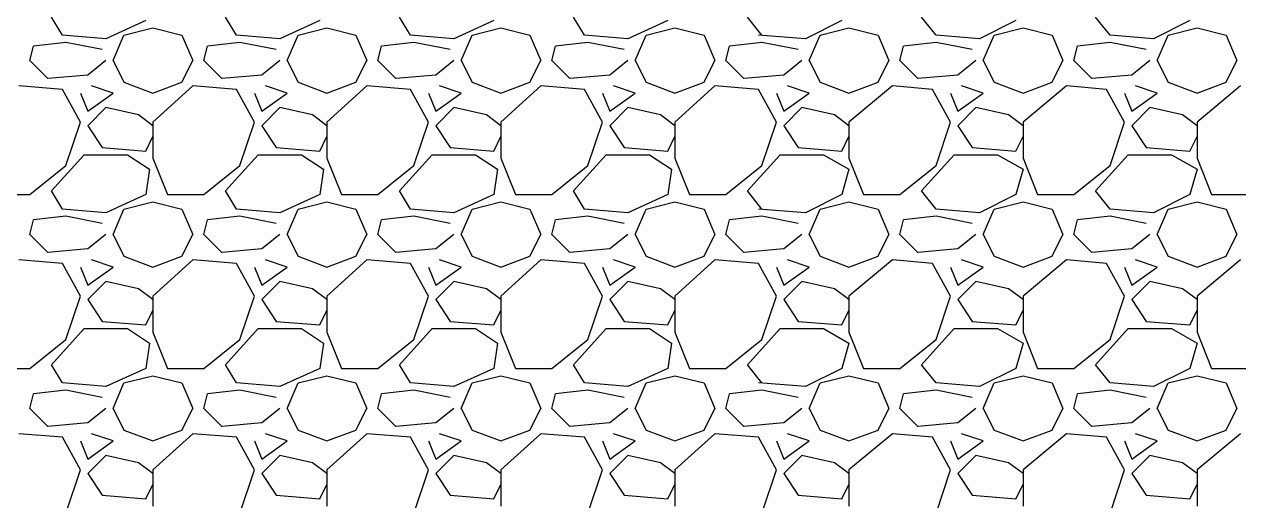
# Model space of a CAD drawing. Header units: metres. Extents: x 1 to 213, y 1 to 147.
# Drawn here: x 64.528 to 68.074, y 135.736 to 137.128 of the extents above; entities that cross this region are included whole.
import ezdxf

# ---------------------------------------------------------------- set-up
doc = ezdxf.new("R2010")
doc.units = ezdxf.units.M
doc.layers.add('00-BASE-ARQUITECTURA', color=8, linetype='Continuous')

msp = doc.modelspace()

# ---------------------------------------------------------------- linework, layer by layer
at = {"layer": '00-BASE-ARQUITECTURA'}
for points in [[(64.6394, 137.0964), (64.6077, 137.1493)], [(64.8829, 137.1388), (64.7664, 137.0858)], [(65.1474, 137.0964), (65.1157, 137.1493)], [(65.3909, 137.1388), (65.2744, 137.0858)], [(65.6554, 137.0964), (65.6237, 137.1493)], [(65.8989, 137.1388), (65.7824, 137.0858)], [(66.1634, 137.0964), (66.1317, 137.1493)], [(66.4069, 137.1388), (66.2904, 137.0858)], [(66.682, 137.0964), (66.6397, 137.1493)], [(66.9149, 137.1388), (66.809, 137.0858)], [(67.19, 137.0964), (67.1477, 137.1493)], [(67.4229, 137.1388), (67.317, 137.0858)], [(67.698, 137.0964), (67.6557, 137.1493)], [(67.9309, 137.1388), (67.825, 137.0858)], [(64.8194, 137.0964), (64.904, 137.1176)], [(64.904, 137.1176), (64.9887, 137.0964)], [(65.3274, 137.0964), (65.412, 137.1176)], [(65.412, 137.1176), (65.4967, 137.0964)], [(65.8354, 137.0964), (65.92, 137.1176)], [(65.92, 137.1176), (66.0047, 137.0964)], [(66.3434, 137.0964), (66.428, 137.1176)], [(66.428, 137.1176), (66.5127, 137.0964)], [(66.8514, 137.0964), (66.936, 137.1176)], [(66.936, 137.1176), (67.0207, 137.0964)], [(67.3594, 137.0964), (67.444, 137.1176)], [(67.444, 137.1176), (67.5287, 137.0964)], [(67.8674, 137.0964), (67.952, 137.1176)], [(67.952, 137.1176), (68.0367, 137.0964)], [(64.65, 137.0753), (64.5548, 137.0647)], [(64.7664, 137.0858), (64.6394, 137.0964)], [(64.7559, 137.0541), (64.65, 137.0753)], [(64.7876, 137.0223), (64.8194, 137.0964)], [(64.9887, 137.0964), (65.0204, 137.0223)], [(65.158, 137.0753), (65.0628, 137.0647)], [(65.2744, 137.0858), (65.1474, 137.0964)], [(65.2639, 137.0541), (65.158, 137.0753)], [(65.2956, 137.0223), (65.3274, 137.0964)], [(65.4967, 137.0964), (65.5284, 137.0223)], [(65.666, 137.0753), (65.5708, 137.0647)], [(65.7824, 137.0858), (65.6554, 137.0964)], [(65.7719, 137.0541), (65.666, 137.0753)], [(65.8036, 137.0223), (65.8354, 137.0964)], [(66.0047, 137.0964), (66.0364, 137.0223)], [(66.174, 137.0753), (66.0788, 137.0647)], [(66.2904, 137.0858), (66.1634, 137.0964)], [(66.2799, 137.0541), (66.174, 137.0753)], [(66.3116, 137.0223), (66.3434, 137.0964)], [(66.5127, 137.0964), (66.5444, 137.0223)], [(66.682, 137.0753), (66.5868, 137.0647)], [(66.809, 137.0858), (66.6714, 137.0964)], [(66.7879, 137.0541), (66.682, 137.0753)], [(66.8196, 137.0223), (66.8514, 137.0964)], [(67.0207, 137.0964), (67.0524, 137.0223)], [(67.19, 137.0753), (67.0948, 137.0647)], [(67.317, 137.0858), (67.19, 137.0964)], [(67.2959, 137.0541), (67.19, 137.0753)], [(67.3276, 137.0223), (67.3594, 137.0964)], [(67.5287, 137.0964), (67.5604, 137.0223)], [(67.698, 137.0753), (67.6028, 137.0647)], [(67.825, 137.0858), (67.698, 137.0964)], [(67.8039, 137.0541), (67.698, 137.0753)], [(67.8356, 137.0223), (67.8674, 137.0964)], [(68.0367, 137.0964), (68.0684, 137.0223)], [(64.5442, 137.0223), (64.5548, 137.0647)], [(65.0522, 137.0223), (65.0628, 137.0647)], [(65.5602, 137.0223), (65.5708, 137.0647)], [(66.0682, 137.0223), (66.0788, 137.0647)], [(66.5762, 137.0223), (66.5868, 137.0647)], [(67.0842, 137.0223), (67.0948, 137.0647)], [(67.5922, 137.0223), (67.6028, 137.0647)], [(64.5971, 136.9694), (64.5442, 137.0223)], [(64.7664, 137.0223), (64.7135, 136.98)], [(64.7876, 137.0223), (64.8194, 136.9588)], [(64.9887, 136.9588), (65.0204, 137.0223)], [(65.1051, 136.9694), (65.0522, 137.0223)], [(65.2744, 137.0223), (65.2215, 136.98)], [(65.2956, 137.0223), (65.3274, 136.9588)], [(65.4967, 136.9588), (65.5284, 137.0223)], [(65.6131, 136.9694), (65.5602, 137.0223)], [(65.7824, 137.0223), (65.7295, 136.98)], [(65.8036, 137.0223), (65.8354, 136.9588)], [(66.0047, 136.9588), (66.0364, 137.0223)], [(66.1211, 136.9694), (66.0682, 137.0223)], [(66.2904, 137.0223), (66.2375, 136.98)], [(66.3116, 137.0223), (66.3434, 136.9588)], [(66.5127, 136.9588), (66.5444, 137.0223)], [(66.6291, 136.9694), (66.5762, 137.0223)], [(66.7984, 137.0223), (66.7455, 136.98)], [(66.8196, 137.0223), (66.8514, 136.9588)], [(67.0207, 136.9588), (67.0524, 137.0223)], [(67.1371, 136.9694), (67.0842, 137.0223)], [(67.3064, 137.0223), (67.2535, 136.98)], [(67.3276, 137.0223), (67.3594, 136.9588)], [(67.5287, 136.9588), (67.5604, 137.0223)], [(67.6451, 136.9694), (67.5922, 137.0223)], [(67.8144, 137.0223), (67.7615, 136.98)], [(67.8356, 137.0223), (67.8674, 136.9588)], [(68.0367, 136.9588), (68.0684, 137.0223)], [(64.7135, 136.98), (64.5971, 136.9694)], [(65.2215, 136.98), (65.1051, 136.9694)], [(65.7295, 136.98), (65.6131, 136.9694)], [(66.2375, 136.98), (66.1211, 136.9694)], [(66.7455, 136.98), (66.6291, 136.9694)], [(67.2535, 136.98), (67.1371, 136.9694)], [(67.7615, 136.98), (67.6451, 136.9694)], [(64.6394, 136.9377), (64.5124, 136.9483)], [(64.6924, 136.8424), (64.6394, 136.9377)], [(64.6924, 136.9271), (64.7135, 136.8742)], [(64.7135, 136.8742), (64.7876, 136.9271)], [(64.7876, 136.9271), (64.7241, 136.9483)], [(64.8194, 136.9588), (64.904, 136.9271)], [(64.904, 136.9271), (64.9887, 136.9588)], [(65.0204, 136.9483), (64.904, 136.8424)], [(65.1474, 136.9377), (65.0204, 136.9483)], [(65.2004, 136.8424), (65.1474, 136.9377)], [(65.2004, 136.9271), (65.2215, 136.8742)], [(65.2215, 136.8742), (65.2956, 136.9271)], [(65.2956, 136.9271), (65.2321, 136.9483)], [(65.3274, 136.9588), (65.412, 136.9271)], [(65.412, 136.9271), (65.4967, 136.9588)], [(65.5284, 136.9483), (65.412, 136.8424)], [(65.6554, 136.9377), (65.5284, 136.9483)], [(65.7084, 136.8424), (65.6554, 136.9377)], [(65.7084, 136.9271), (65.7295, 136.8742)], [(65.7295, 136.8742), (65.8036, 136.9271)], [(65.8036, 136.9271), (65.7401, 136.9483)], [(65.8354, 136.9588), (65.92, 136.9271)], [(65.92, 136.9271), (66.0047, 136.9588)], [(66.0364, 136.9483), (65.92, 136.8424)], [(66.1634, 136.9377), (66.0364, 136.9483)], [(66.2164, 136.8424), (66.1634, 136.9377)], [(66.2164, 136.9271), (66.2375, 136.8742)], [(66.2375, 136.8742), (66.3116, 136.9271)], [(66.3116, 136.9271), (66.2481, 136.9483)], [(66.3434, 136.9588), (66.428, 136.9271)], [(66.428, 136.9271), (66.5127, 136.9588)], [(66.5444, 136.9483), (66.428, 136.8424)], [(66.6714, 136.9377), (66.5444, 136.9483)], [(66.7244, 136.8424), (66.6714, 136.9377)], [(66.7244, 136.9271), (66.7455, 136.8742)], [(66.7455, 136.8742), (66.8196, 136.9271)], [(66.8196, 136.9271), (66.7561, 136.9483)], [(66.8514, 136.9588), (66.936, 136.9271)], [(66.936, 136.9271), (67.0207, 136.9588)], [(67.063, 136.9483), (66.936, 136.8424)], [(67.1794, 136.9377), (67.063, 136.9483)], [(67.2324, 136.8424), (67.1794, 136.9377)], [(67.2324, 136.9271), (67.2535, 136.8742)], [(67.2535, 136.8742), (67.3276, 136.9271)], [(67.3276, 136.9271), (67.2641, 136.9483)], [(67.3594, 136.9588), (67.444, 136.9271)], [(67.444, 136.9271), (67.5287, 136.9588)], [(67.571, 136.9483), (67.444, 136.8424)], [(67.6874, 136.9377), (67.571, 136.9483)], [(67.7404, 136.8424), (67.6874, 136.9377)], [(67.7404, 136.9271), (67.7615, 136.8742)], [(67.7615, 136.8742), (67.8356, 136.9271)], [(67.8356, 136.9271), (67.7721, 136.9483)], [(67.8674, 136.9588), (67.952, 136.9271)], [(67.952, 136.9271), (68.0367, 136.9588)], [(68.079, 136.9483), (67.952, 136.8424)], [(64.7664, 136.8848), (64.7135, 136.8318)], [(64.8617, 136.8636), (64.7664, 136.8848)], [(64.904, 136.8318), (64.8617, 136.8636)], [(65.2744, 136.8848), (65.2215, 136.8318)], [(65.3697, 136.8636), (65.2744, 136.8848)], [(65.412, 136.8318), (65.3697, 136.8636)], [(65.7824, 136.8848), (65.7295, 136.8318)], [(65.8777, 136.8636), (65.7824, 136.8848)], [(65.92, 136.8318), (65.8777, 136.8636)], [(66.2904, 136.8848), (66.2375, 136.8318)], [(66.3857, 136.8636), (66.2904, 136.8848)], [(66.428, 136.8318), (66.3857, 136.8636)], [(66.7984, 136.8848), (66.7455, 136.8318)], [(66.8937, 136.8636), (66.7984, 136.8848)], [(66.936, 136.8318), (66.8937, 136.8636)], [(67.3064, 136.8848), (67.2535, 136.8318)], [(67.4017, 136.8636), (67.3064, 136.8848)], [(67.444, 136.8318), (67.4017, 136.8636)], [(67.8144, 136.8848), (67.7615, 136.8318)], [(67.9097, 136.8636), (67.8144, 136.8848)], [(67.952, 136.8318), (67.9097, 136.8636)], [(64.65, 136.7154), (64.6924, 136.8424)], [(64.7135, 136.8318), (64.7559, 136.7683)], [(64.904, 136.8424), (64.904, 136.7366)], [(65.158, 136.7154), (65.2004, 136.8424)], [(65.2215, 136.8318), (65.2639, 136.7683)], [(65.412, 136.8424), (65.412, 136.7366)], [(65.666, 136.7154), (65.7084, 136.8424)], [(65.7295, 136.8318), (65.7719, 136.7683)], [(65.92, 136.8424), (65.92, 136.7366)], [(66.174, 136.7154), (66.2164, 136.8424)], [(66.2375, 136.8318), (66.2799, 136.7683)], [(66.428, 136.8424), (66.428, 136.7366)], [(66.682, 136.7154), (66.7244, 136.8424)], [(66.7455, 136.8318), (66.7879, 136.7683)], [(66.936, 136.8424), (66.936, 136.7366)], [(67.19, 136.7154), (67.2324, 136.8424)], [(67.2535, 136.8318), (67.2959, 136.7683)], [(67.444, 136.8424), (67.444, 136.7366)], [(67.698, 136.7154), (67.7404, 136.8424)], [(67.7615, 136.8318), (67.8039, 136.7683)], [(67.952, 136.8424), (67.952, 136.7366)], [(64.8829, 136.7578), (64.904, 136.8001)], [(65.3909, 136.7578), (65.412, 136.8001)], [(65.8989, 136.7578), (65.92, 136.8001)], [(66.4069, 136.7578), (66.428, 136.8001)], [(66.9149, 136.7578), (66.936, 136.8001)], [(67.4229, 136.7578), (67.444, 136.8001)], [(67.9309, 136.7578), (67.952, 136.8001)], [(64.6077, 136.6413), (64.7029, 136.7472)], [(64.7029, 136.7472), (64.8299, 136.7472)], [(64.7559, 136.7683), (64.8829, 136.7578)], [(64.8299, 136.7472), (64.8934, 136.7048)], [(65.1157, 136.6413), (65.2109, 136.7472)], [(65.2109, 136.7472), (65.3379, 136.7472)], [(65.2639, 136.7683), (65.3909, 136.7578)], [(65.3379, 136.7472), (65.4014, 136.7048)], [(65.6237, 136.6413), (65.7189, 136.7472)], [(65.7189, 136.7472), (65.8459, 136.7472)], [(65.7719, 136.7683), (65.8989, 136.7578)], [(65.8459, 136.7472), (65.9094, 136.7048)], [(66.1317, 136.6413), (66.2269, 136.7472)], [(66.2269, 136.7472), (66.3539, 136.7472)], [(66.2799, 136.7683), (66.4069, 136.7578)], [(66.3539, 136.7472), (66.4174, 136.7048)], [(66.6397, 136.6413), (66.7349, 136.7472)], [(66.7349, 136.7472), (66.8619, 136.7472)], [(66.7879, 136.7683), (66.9149, 136.7578)], [(66.8619, 136.7472), (66.936, 136.7048)], [(67.1477, 136.6413), (67.2429, 136.7472)], [(67.2429, 136.7472), (67.3699, 136.7472)], [(67.2959, 136.7683), (67.4229, 136.7578)], [(67.3699, 136.7472), (67.444, 136.7048)], [(67.6557, 136.6413), (67.7509, 136.7472)], [(67.7509, 136.7472), (67.8779, 136.7472)], [(67.8039, 136.7683), (67.9309, 136.7578)], [(67.8779, 136.7472), (67.952, 136.7048)], [(64.5442, 136.6308), (64.65, 136.7154)], [(64.904, 136.7366), (64.9464, 136.6308)], [(65.0522, 136.6308), (65.158, 136.7154)], [(65.412, 136.7366), (65.4544, 136.6308)], [(65.5602, 136.6308), (65.666, 136.7154)], [(65.92, 136.7366), (65.9624, 136.6308)], [(66.0682, 136.6308), (66.174, 136.7154)], [(66.428, 136.7366), (66.4704, 136.6308)], [(66.5762, 136.6308), (66.682, 136.7154)], [(66.936, 136.7366), (66.9784, 136.6308)], [(67.0842, 136.6308), (67.19, 136.7154)], [(67.444, 136.7366), (67.4864, 136.6308)], [(67.5922, 136.6308), (67.698, 136.7154)], [(67.952, 136.7366), (67.9944, 136.6308)], [(64.8934, 136.7048), (64.8829, 136.6308)], [(65.4014, 136.7048), (65.3909, 136.6308)], [(65.9094, 136.7048), (65.8989, 136.6308)], [(66.4174, 136.7048), (66.4069, 136.6308)], [(66.936, 136.7048), (66.9149, 136.6308)], [(67.444, 136.7048), (67.4229, 136.6308)], [(67.952, 136.7048), (67.9309, 136.6308)], [(64.6394, 136.5884), (64.6077, 136.6413)], [(65.1474, 136.5884), (65.1157, 136.6413)], [(65.6554, 136.5884), (65.6237, 136.6413)], [(66.1634, 136.5884), (66.1317, 136.6413)], [(66.682, 136.5884), (66.6397, 136.6413)], [(67.19, 136.5884), (67.1477, 136.6413)], [(67.698, 136.5884), (67.6557, 136.6413)], [(64.4384, 136.6308), (64.5442, 136.6308)], [(64.8829, 136.6308), (64.7664, 136.5778)], [(64.8194, 136.5884), (64.904, 136.6096)], [(64.904, 136.6096), (64.9887, 136.5884)], [(64.9464, 136.6308), (65.0522, 136.6308)], [(65.3909, 136.6308), (65.2744, 136.5778)], [(65.3274, 136.5884), (65.412, 136.6096)], [(65.412, 136.6096), (65.4967, 136.5884)], [(65.4544, 136.6308), (65.5602, 136.6308)], [(65.8989, 136.6308), (65.7824, 136.5778)], [(65.8354, 136.5884), (65.92, 136.6096)], [(65.92, 136.6096), (66.0047, 136.5884)], [(65.9624, 136.6308), (66.0682, 136.6308)], [(66.4069, 136.6308), (66.2904, 136.5778)], [(66.3434, 136.5884), (66.428, 136.6096)], [(66.428, 136.6096), (66.5127, 136.5884)], [(66.4704, 136.6308), (66.5762, 136.6308)], [(66.9149, 136.6308), (66.809, 136.5778)], [(66.8514, 136.5884), (66.936, 136.6096)], [(66.936, 136.6096), (67.0207, 136.5884)], [(66.9784, 136.6308), (67.0842, 136.6308)], [(67.4229, 136.6308), (67.317, 136.5778)], [(67.3594, 136.5884), (67.444, 136.6096)], [(67.444, 136.6096), (67.5287, 136.5884)], [(67.4864, 136.6308), (67.5922, 136.6308)], [(67.9309, 136.6308), (67.825, 136.5778)], [(67.8674, 136.5884), (67.952, 136.6096)], [(67.952, 136.6096), (68.0367, 136.5884)], [(67.9944, 136.6308), (68.1002, 136.6308)], [(64.7664, 136.5778), (64.6394, 136.5884)], [(64.7876, 136.5143), (64.8194, 136.5884)], [(64.9887, 136.5884), (65.0204, 136.5143)], [(65.2744, 136.5778), (65.1474, 136.5884)], [(65.2956, 136.5143), (65.3274, 136.5884)], [(65.4967, 136.5884), (65.5284, 136.5143)], [(65.7824, 136.5778), (65.6554, 136.5884)], [(65.8036, 136.5143), (65.8354, 136.5884)], [(66.0047, 136.5884), (66.0364, 136.5143)], [(66.2904, 136.5778), (66.1634, 136.5884)], [(66.3116, 136.5143), (66.3434, 136.5884)], [(66.5127, 136.5884), (66.5444, 136.5143)], [(66.809, 136.5778), (66.6714, 136.5884)], [(66.8196, 136.5143), (66.8514, 136.5884)], [(67.0207, 136.5884), (67.0524, 136.5143)], [(67.317, 136.5778), (67.19, 136.5884)], [(67.3276, 136.5143), (67.3594, 136.5884)], [(67.5287, 136.5884), (67.5604, 136.5143)], [(67.825, 136.5778), (67.698, 136.5884)], [(67.8356, 136.5143), (67.8674, 136.5884)], [(68.0367, 136.5884), (68.0684, 136.5143)], [(64.5442, 136.5143), (64.5548, 136.5567)], [(64.65, 136.5673), (64.5548, 136.5567)], [(64.7559, 136.5461), (64.65, 136.5673)], [(65.0522, 136.5143), (65.0628, 136.5567)], [(65.158, 136.5673), (65.0628, 136.5567)], [(65.2639, 136.5461), (65.158, 136.5673)], [(65.5602, 136.5143), (65.5708, 136.5567)], [(65.666, 136.5673), (65.5708, 136.5567)], [(65.7719, 136.5461), (65.666, 136.5673)], [(66.0682, 136.5143), (66.0788, 136.5567)], [(66.174, 136.5673), (66.0788, 136.5567)], [(66.2799, 136.5461), (66.174, 136.5673)], [(66.5762, 136.5143), (66.5868, 136.5567)], [(66.682, 136.5673), (66.5868, 136.5567)], [(66.7879, 136.5461), (66.682, 136.5673)], [(67.0842, 136.5143), (67.0948, 136.5567)], [(67.19, 136.5673), (67.0948, 136.5567)], [(67.2959, 136.5461), (67.19, 136.5673)], [(67.5922, 136.5143), (67.6028, 136.5567)], [(67.698, 136.5673), (67.6028, 136.5567)], [(67.8039, 136.5461), (67.698, 136.5673)], [(64.5971, 136.4614), (64.5442, 136.5143)], [(64.7664, 136.5143), (64.7135, 136.472)], [(64.7876, 136.5143), (64.8194, 136.4508)], [(64.9887, 136.4508), (65.0204, 136.5143)], [(65.1051, 136.4614), (65.0522, 136.5143)], [(65.2744, 136.5143), (65.2215, 136.472)], [(65.2956, 136.5143), (65.3274, 136.4508)], [(65.4967, 136.4508), (65.5284, 136.5143)], [(65.6131, 136.4614), (65.5602, 136.5143)], [(65.7824, 136.5143), (65.7295, 136.472)], [(65.8036, 136.5143), (65.8354, 136.4508)], [(66.0047, 136.4508), (66.0364, 136.5143)], [(66.1211, 136.4614), (66.0682, 136.5143)], [(66.2904, 136.5143), (66.2375, 136.472)], [(66.3116, 136.5143), (66.3434, 136.4508)], [(66.5127, 136.4508), (66.5444, 136.5143)], [(66.6291, 136.4614), (66.5762, 136.5143)], [(66.7984, 136.5143), (66.7455, 136.472)], [(66.8196, 136.5143), (66.8514, 136.4508)], [(67.0207, 136.4508), (67.0524, 136.5143)], [(67.1371, 136.4614), (67.0842, 136.5143)], [(67.3064, 136.5143), (67.2535, 136.472)], [(67.3276, 136.5143), (67.3594, 136.4508)], [(67.5287, 136.4508), (67.5604, 136.5143)], [(67.6451, 136.4614), (67.5922, 136.5143)], [(67.8144, 136.5143), (67.7615, 136.472)], [(67.8356, 136.5143), (67.8674, 136.4508)], [(68.0367, 136.4508), (68.0684, 136.5143)], [(64.7135, 136.472), (64.5971, 136.4614)], [(65.2215, 136.472), (65.1051, 136.4614)], [(65.7295, 136.472), (65.6131, 136.4614)], [(66.2375, 136.472), (66.1211, 136.4614)], [(66.7455, 136.472), (66.6291, 136.4614)], [(67.2535, 136.472), (67.1371, 136.4614)], [(67.7615, 136.472), (67.6451, 136.4614)], [(64.6394, 136.4297), (64.5124, 136.4403)], [(64.6924, 136.3344), (64.6394, 136.4297)], [(64.7876, 136.4191), (64.7241, 136.4403)], [(64.8194, 136.4508), (64.904, 136.4191)], [(64.904, 136.4191), (64.9887, 136.4508)], [(65.0204, 136.4403), (64.904, 136.3344)], [(65.1474, 136.4297), (65.0204, 136.4403)], [(65.2004, 136.3344), (65.1474, 136.4297)], [(65.2956, 136.4191), (65.2321, 136.4403)], [(65.3274, 136.4508), (65.412, 136.4191)], [(65.412, 136.4191), (65.4967, 136.4508)], [(65.5284, 136.4403), (65.412, 136.3344)], [(65.6554, 136.4297), (65.5284, 136.4403)], [(65.7084, 136.3344), (65.6554, 136.4297)], [(65.8036, 136.4191), (65.7401, 136.4403)], [(65.8354, 136.4508), (65.92, 136.4191)], [(65.92, 136.4191), (66.0047, 136.4508)], [(66.0364, 136.4403), (65.92, 136.3344)], [(66.1634, 136.4297), (66.0364, 136.4403)], [(66.2164, 136.3344), (66.1634, 136.4297)], [(66.3116, 136.4191), (66.2481, 136.4403)], [(66.3434, 136.4508), (66.428, 136.4191)], [(66.428, 136.4191), (66.5127, 136.4508)], [(66.5444, 136.4403), (66.428, 136.3344)], [(66.6714, 136.4297), (66.5444, 136.4403)], [(66.7244, 136.3344), (66.6714, 136.4297)], [(66.8196, 136.4191), (66.7561, 136.4403)], [(66.8514, 136.4508), (66.936, 136.4191)], [(66.936, 136.4191), (67.0207, 136.4508)], [(67.063, 136.4403), (66.936, 136.3344)], [(67.1794, 136.4297), (67.063, 136.4403)], [(67.2324, 136.3344), (67.1794, 136.4297)], [(67.3276, 136.4191), (67.2641, 136.4403)], [(67.3594, 136.4508), (67.444, 136.4191)], [(67.444, 136.4191), (67.5287, 136.4508)], [(67.571, 136.4403), (67.444, 136.3344)], [(67.6874, 136.4297), (67.571, 136.4403)], [(67.7404, 136.3344), (67.6874, 136.4297)], [(67.8356, 136.4191), (67.7721, 136.4403)], [(67.8674, 136.4508), (67.952, 136.4191)], [(67.952, 136.4191), (68.0367, 136.4508)], [(68.079, 136.4403), (67.952, 136.3344)], [(64.6924, 136.4191), (64.7135, 136.3662)], [(64.7135, 136.3662), (64.7876, 136.4191)], [(65.2004, 136.4191), (65.2215, 136.3662)], [(65.2215, 136.3662), (65.2956, 136.4191)], [(65.7084, 136.4191), (65.7295, 136.3662)], [(65.7295, 136.3662), (65.8036, 136.4191)], [(66.2164, 136.4191), (66.2375, 136.3662)], [(66.2375, 136.3662), (66.3116, 136.4191)], [(66.7244, 136.4191), (66.7455, 136.3662)], [(66.7455, 136.3662), (66.8196, 136.4191)], [(67.2324, 136.4191), (67.2535, 136.3662)], [(67.2535, 136.3662), (67.3276, 136.4191)], [(67.7404, 136.4191), (67.7615, 136.3662)], [(67.7615, 136.3662), (67.8356, 136.4191)], [(64.7664, 136.3768), (64.7135, 136.3238)], [(64.8617, 136.3556), (64.7664, 136.3768)], [(65.2744, 136.3768), (65.2215, 136.3238)], [(65.3697, 136.3556), (65.2744, 136.3768)], [(65.7824, 136.3768), (65.7295, 136.3238)], [(65.8777, 136.3556), (65.7824, 136.3768)], [(66.2904, 136.3768), (66.2375, 136.3238)], [(66.3857, 136.3556), (66.2904, 136.3768)], [(66.7984, 136.3768), (66.7455, 136.3238)], [(66.8937, 136.3556), (66.7984, 136.3768)], [(67.3064, 136.3768), (67.2535, 136.3238)], [(67.4017, 136.3556), (67.3064, 136.3768)], [(67.8144, 136.3768), (67.7615, 136.3238)], [(67.9097, 136.3556), (67.8144, 136.3768)], [(64.65, 136.2074), (64.6924, 136.3344)], [(64.7135, 136.3238), (64.7559, 136.2603)], [(64.904, 136.3238), (64.8617, 136.3556)], [(64.904, 136.3344), (64.904, 136.2286)], [(65.158, 136.2074), (65.2004, 136.3344)], [(65.2215, 136.3238), (65.2639, 136.2603)], [(65.412, 136.3238), (65.3697, 136.3556)], [(65.412, 136.3344), (65.412, 136.2286)], [(65.666, 136.2074), (65.7084, 136.3344)], [(65.7295, 136.3238), (65.7719, 136.2603)], [(65.92, 136.3238), (65.8777, 136.3556)], [(65.92, 136.3344), (65.92, 136.2286)], [(66.174, 136.2074), (66.2164, 136.3344)], [(66.2375, 136.3238), (66.2799, 136.2603)], [(66.428, 136.3238), (66.3857, 136.3556)], [(66.428, 136.3344), (66.428, 136.2286)], [(66.682, 136.2074), (66.7244, 136.3344)], [(66.7455, 136.3238), (66.7879, 136.2603)], [(66.936, 136.3238), (66.8937, 136.3556)], [(66.936, 136.3344), (66.936, 136.2286)], [(67.19, 136.2074), (67.2324, 136.3344)], [(67.2535, 136.3238), (67.2959, 136.2603)], [(67.444, 136.3238), (67.4017, 136.3556)], [(67.444, 136.3344), (67.444, 136.2286)], [(67.698, 136.2074), (67.7404, 136.3344)], [(67.7615, 136.3238), (67.8039, 136.2603)], [(67.952, 136.3238), (67.9097, 136.3556)], [(67.952, 136.3344), (67.952, 136.2286)], [(64.8829, 136.2498), (64.904, 136.2921)], [(65.3909, 136.2498), (65.412, 136.2921)], [(65.8989, 136.2498), (65.92, 136.2921)], [(66.4069, 136.2498), (66.428, 136.2921)], [(66.9149, 136.2498), (66.936, 136.2921)], [(67.4229, 136.2498), (67.444, 136.2921)], [(67.9309, 136.2498), (67.952, 136.2921)], [(64.7559, 136.2603), (64.8829, 136.2498)], [(65.2639, 136.2603), (65.3909, 136.2498)], [(65.7719, 136.2603), (65.8989, 136.2498)], [(66.2799, 136.2603), (66.4069, 136.2498)], [(66.7879, 136.2603), (66.9149, 136.2498)], [(67.2959, 136.2603), (67.4229, 136.2498)], [(67.8039, 136.2603), (67.9309, 136.2498)], [(64.6077, 136.1333), (64.7029, 136.2392)], [(64.7029, 136.2392), (64.8299, 136.2392)], [(64.8299, 136.2392), (64.8934, 136.1968)], [(64.904, 136.2286), (64.9464, 136.1228)], [(65.1157, 136.1333), (65.2109, 136.2392)], [(65.2109, 136.2392), (65.3379, 136.2392)], [(65.3379, 136.2392), (65.4014, 136.1968)], [(65.412, 136.2286), (65.4544, 136.1228)], [(65.6237, 136.1333), (65.7189, 136.2392)], [(65.7189, 136.2392), (65.8459, 136.2392)], [(65.8459, 136.2392), (65.9094, 136.1968)], [(65.92, 136.2286), (65.9624, 136.1228)], [(66.1317, 136.1333), (66.2269, 136.2392)], [(66.2269, 136.2392), (66.3539, 136.2392)], [(66.3539, 136.2392), (66.4174, 136.1968)], [(66.428, 136.2286), (66.4704, 136.1228)], [(66.6397, 136.1333), (66.7349, 136.2392)], [(66.7349, 136.2392), (66.8619, 136.2392)], [(66.8619, 136.2392), (66.936, 136.1968)], [(66.936, 136.2286), (66.9784, 136.1228)], [(67.1477, 136.1333), (67.2429, 136.2392)], [(67.2429, 136.2392), (67.3699, 136.2392)], [(67.3699, 136.2392), (67.444, 136.1968)], [(67.444, 136.2286), (67.4864, 136.1228)], [(67.6557, 136.1333), (67.7509, 136.2392)], [(67.7509, 136.2392), (67.8779, 136.2392)], [(67.8779, 136.2392), (67.952, 136.1968)], [(67.952, 136.2286), (67.9944, 136.1228)], [(64.5442, 136.1228), (64.65, 136.2074)], [(64.8934, 136.1968), (64.8829, 136.1228)], [(65.0522, 136.1228), (65.158, 136.2074)], [(65.4014, 136.1968), (65.3909, 136.1228)], [(65.5602, 136.1228), (65.666, 136.2074)], [(65.9094, 136.1968), (65.8989, 136.1228)], [(66.0682, 136.1228), (66.174, 136.2074)], [(66.4174, 136.1968), (66.4069, 136.1228)], [(66.5762, 136.1228), (66.682, 136.2074)], [(66.936, 136.1968), (66.9149, 136.1228)], [(67.0842, 136.1228), (67.19, 136.2074)], [(67.444, 136.1968), (67.4229, 136.1228)], [(67.5922, 136.1228), (67.698, 136.2074)], [(67.952, 136.1968), (67.9309, 136.1228)], [(64.4384, 136.1228), (64.5442, 136.1228)], [(64.6394, 136.0804), (64.6077, 136.1333)], [(64.8829, 136.1228), (64.7664, 136.0698)], [(64.9464, 136.1228), (65.0522, 136.1228)], [(65.1474, 136.0804), (65.1157, 136.1333)], [(65.3909, 136.1228), (65.2744, 136.0698)], [(65.4544, 136.1228), (65.5602, 136.1228)], [(65.6554, 136.0804), (65.6237, 136.1333)], [(65.8989, 136.1228), (65.7824, 136.0698)], [(65.9624, 136.1228), (66.0682, 136.1228)], [(66.1634, 136.0804), (66.1317, 136.1333)], [(66.4069, 136.1228), (66.2904, 136.0698)], [(66.4704, 136.1228), (66.5762, 136.1228)], [(66.682, 136.0804), (66.6397, 136.1333)], [(66.9149, 136.1228), (66.809, 136.0698)], [(66.9784, 136.1228), (67.0842, 136.1228)], [(67.19, 136.0804), (67.1477, 136.1333)], [(67.4229, 136.1228), (67.317, 136.0698)], [(67.4864, 136.1228), (67.5922, 136.1228)], [(67.698, 136.0804), (67.6557, 136.1333)], [(67.9309, 136.1228), (67.825, 136.0698)], [(67.9944, 136.1228), (68.1002, 136.1228)], [(64.7664, 136.0698), (64.6394, 136.0804)], [(64.7876, 136.0063), (64.8194, 136.0804)], [(64.8194, 136.0804), (64.904, 136.1016)], [(64.904, 136.1016), (64.9887, 136.0804)], [(64.9887, 136.0804), (65.0204, 136.0063)], [(65.2744, 136.0698), (65.1474, 136.0804)], [(65.2956, 136.0063), (65.3274, 136.0804)], [(65.3274, 136.0804), (65.412, 136.1016)], [(65.412, 136.1016), (65.4967, 136.0804)], [(65.4967, 136.0804), (65.5284, 136.0063)], [(65.7824, 136.0698), (65.6554, 136.0804)], [(65.8036, 136.0063), (65.8354, 136.0804)], [(65.8354, 136.0804), (65.92, 136.1016)], [(65.92, 136.1016), (66.0047, 136.0804)], [(66.0047, 136.0804), (66.0364, 136.0063)], [(66.2904, 136.0698), (66.1634, 136.0804)], [(66.3116, 136.0063), (66.3434, 136.0804)], [(66.3434, 136.0804), (66.428, 136.1016)], [(66.428, 136.1016), (66.5127, 136.0804)], [(66.5127, 136.0804), (66.5444, 136.0063)], [(66.809, 136.0698), (66.6714, 136.0804)], [(66.8196, 136.0063), (66.8514, 136.0804)], [(66.8514, 136.0804), (66.936, 136.1016)], [(66.936, 136.1016), (67.0207, 136.0804)], [(67.0207, 136.0804), (67.0524, 136.0063)], [(67.317, 136.0698), (67.19, 136.0804)], [(67.3276, 136.0063), (67.3594, 136.0804)], [(67.3594, 136.0804), (67.444, 136.1016)], [(67.444, 136.1016), (67.5287, 136.0804)], [(67.5287, 136.0804), (67.5604, 136.0063)], [(67.825, 136.0698), (67.698, 136.0804)], [(67.8356, 136.0063), (67.8674, 136.0804)], [(67.8674, 136.0804), (67.952, 136.1016)], [(67.952, 136.1016), (68.0367, 136.0804)], [(68.0367, 136.0804), (68.0684, 136.0063)], [(64.5442, 136.0063), (64.5548, 136.0487)], [(64.65, 136.0593), (64.5548, 136.0487)], [(64.7559, 136.0381), (64.65, 136.0593)], [(65.0522, 136.0063), (65.0628, 136.0487)], [(65.158, 136.0593), (65.0628, 136.0487)], [(65.2639, 136.0381), (65.158, 136.0593)], [(65.5602, 136.0063), (65.5708, 136.0487)], [(65.666, 136.0593), (65.5708, 136.0487)], [(65.7719, 136.0381), (65.666, 136.0593)], [(66.0682, 136.0063), (66.0788, 136.0487)], [(66.174, 136.0593), (66.0788, 136.0487)], [(66.2799, 136.0381), (66.174, 136.0593)], [(66.5762, 136.0063), (66.5868, 136.0487)], [(66.682, 136.0593), (66.5868, 136.0487)], [(66.7879, 136.0381), (66.682, 136.0593)], [(67.0842, 136.0063), (67.0948, 136.0487)], [(67.19, 136.0593), (67.0948, 136.0487)], [(67.2959, 136.0381), (67.19, 136.0593)], [(67.5922, 136.0063), (67.6028, 136.0487)], [(67.698, 136.0593), (67.6028, 136.0487)], [(67.8039, 136.0381), (67.698, 136.0593)], [(64.5971, 135.9534), (64.5442, 136.0063)], [(64.7664, 136.0063), (64.7135, 135.964)], [(64.7876, 136.0063), (64.8194, 135.9429)], [(64.9887, 135.9429), (65.0204, 136.0063)], [(65.1051, 135.9534), (65.0522, 136.0063)], [(65.2744, 136.0063), (65.2215, 135.964)], [(65.2956, 136.0063), (65.3274, 135.9429)], [(65.4967, 135.9429), (65.5284, 136.0063)], [(65.6131, 135.9534), (65.5602, 136.0063)], [(65.7824, 136.0063), (65.7295, 135.964)], [(65.8036, 136.0063), (65.8354, 135.9429)], [(66.0047, 135.9429), (66.0364, 136.0063)], [(66.1211, 135.9534), (66.0682, 136.0063)], [(66.2904, 136.0063), (66.2375, 135.964)], [(66.3116, 136.0063), (66.3434, 135.9429)], [(66.5127, 135.9429), (66.5444, 136.0063)], [(66.6291, 135.9534), (66.5762, 136.0063)], [(66.7984, 136.0063), (66.7455, 135.964)], [(66.8196, 136.0063), (66.8514, 135.9429)], [(67.0207, 135.9429), (67.0524, 136.0063)], [(67.1371, 135.9534), (67.0842, 136.0063)], [(67.3064, 136.0063), (67.2535, 135.964)], [(67.3276, 136.0063), (67.3594, 135.9429)], [(67.5287, 135.9429), (67.5604, 136.0063)], [(67.6451, 135.9534), (67.5922, 136.0063)], [(67.8144, 136.0063), (67.7615, 135.964)], [(67.8356, 136.0063), (67.8674, 135.9429)], [(68.0367, 135.9429), (68.0684, 136.0063)], [(64.6394, 135.9217), (64.5124, 135.9323)], [(64.7135, 135.964), (64.5971, 135.9534)], [(64.7876, 135.9111), (64.7241, 135.9323)], [(64.8194, 135.9429), (64.904, 135.9111)], [(64.904, 135.9111), (64.9887, 135.9429)], [(65.0204, 135.9323), (64.904, 135.8264)], [(65.1474, 135.9217), (65.0204, 135.9323)], [(65.2215, 135.964), (65.1051, 135.9534)], [(65.2956, 135.9111), (65.2321, 135.9323)], [(65.3274, 135.9429), (65.412, 135.9111)], [(65.412, 135.9111), (65.4967, 135.9429)], [(65.5284, 135.9323), (65.412, 135.8264)], [(65.6554, 135.9217), (65.5284, 135.9323)], [(65.7295, 135.964), (65.6131, 135.9534)], [(65.8036, 135.9111), (65.7401, 135.9323)], [(65.8354, 135.9429), (65.92, 135.9111)], [(65.92, 135.9111), (66.0047, 135.9429)], [(66.0364, 135.9323), (65.92, 135.8264)], [(66.1634, 135.9217), (66.0364, 135.9323)], [(66.2375, 135.964), (66.1211, 135.9534)], [(66.3116, 135.9111), (66.2481, 135.9323)], [(66.3434, 135.9429), (66.428, 135.9111)], [(66.428, 135.9111), (66.5127, 135.9429)], [(66.5444, 135.9323), (66.428, 135.8264)], [(66.6714, 135.9217), (66.5444, 135.9323)], [(66.7455, 135.964), (66.6291, 135.9534)], [(66.8196, 135.9111), (66.7561, 135.9323)], [(66.8514, 135.9429), (66.936, 135.9111)], [(66.936, 135.9111), (67.0207, 135.9429)], [(67.063, 135.9323), (66.936, 135.8264)], [(67.1794, 135.9217), (67.063, 135.9323)], [(67.2535, 135.964), (67.1371, 135.9534)], [(67.3276, 135.9111), (67.2641, 135.9323)], [(67.3594, 135.9429), (67.444, 135.9111)], [(67.444, 135.9111), (67.5287, 135.9429)], [(67.571, 135.9323), (67.444, 135.8264)], [(67.6874, 135.9217), (67.571, 135.9323)], [(67.7615, 135.964), (67.6451, 135.9534)], [(67.8356, 135.9111), (67.7721, 135.9323)], [(67.8674, 135.9429), (67.952, 135.9111)], [(67.952, 135.9111), (68.0367, 135.9429)], [(68.079, 135.9323), (67.952, 135.8264)], [(64.6924, 135.8264), (64.6394, 135.9217)], [(64.6924, 135.9111), (64.7135, 135.8582)], [(64.7135, 135.8582), (64.7876, 135.9111)], [(65.2004, 135.8264), (65.1474, 135.9217)], [(65.2004, 135.9111), (65.2215, 135.8582)], [(65.2215, 135.8582), (65.2956, 135.9111)], [(65.7084, 135.8264), (65.6554, 135.9217)], [(65.7084, 135.9111), (65.7295, 135.8582)], [(65.7295, 135.8582), (65.8036, 135.9111)], [(66.2164, 135.8264), (66.1634, 135.9217)], [(66.2164, 135.9111), (66.2375, 135.8582)], [(66.2375, 135.8582), (66.3116, 135.9111)], [(66.7244, 135.8264), (66.6714, 135.9217)], [(66.7244, 135.9111), (66.7455, 135.8582)], [(66.7455, 135.8582), (66.8196, 135.9111)], [(67.2324, 135.8264), (67.1794, 135.9217)], [(67.2324, 135.9111), (67.2535, 135.8582)], [(67.2535, 135.8582), (67.3276, 135.9111)], [(67.7404, 135.8264), (67.6874, 135.9217)], [(67.7404, 135.9111), (67.7615, 135.8582)], [(67.7615, 135.8582), (67.8356, 135.9111)], [(64.7664, 135.8688), (64.7135, 135.8158)], [(64.8617, 135.8476), (64.7664, 135.8688)], [(65.2744, 135.8688), (65.2215, 135.8158)], [(65.3697, 135.8476), (65.2744, 135.8688)], [(65.7824, 135.8688), (65.7295, 135.8158)], [(65.8777, 135.8476), (65.7824, 135.8688)], [(66.2904, 135.8688), (66.2375, 135.8158)], [(66.3857, 135.8476), (66.2904, 135.8688)], [(66.7984, 135.8688), (66.7455, 135.8158)], [(66.8937, 135.8476), (66.7984, 135.8688)], [(67.3064, 135.8688), (67.2535, 135.8158)], [(67.4017, 135.8476), (67.3064, 135.8688)], [(67.8144, 135.8688), (67.7615, 135.8158)], [(67.9097, 135.8476), (67.8144, 135.8688)], [(64.65, 135.6994), (64.6924, 135.8264)], [(64.904, 135.8158), (64.8617, 135.8476)], [(64.904, 135.8264), (64.904, 135.7206)], [(65.158, 135.6994), (65.2004, 135.8264)], [(65.412, 135.8158), (65.3697, 135.8476)], [(65.412, 135.8264), (65.412, 135.7206)], [(65.666, 135.6994), (65.7084, 135.8264)], [(65.92, 135.8158), (65.8777, 135.8476)], [(65.92, 135.8264), (65.92, 135.7206)], [(66.174, 135.6994), (66.2164, 135.8264)], [(66.428, 135.8158), (66.3857, 135.8476)], [(66.428, 135.8264), (66.428, 135.7206)], [(66.682, 135.6994), (66.7244, 135.8264)], [(66.936, 135.8158), (66.8937, 135.8476)], [(66.936, 135.8264), (66.936, 135.7206)], [(67.19, 135.6994), (67.2324, 135.8264)], [(67.444, 135.8158), (67.4017, 135.8476)], [(67.444, 135.8264), (67.444, 135.7206)], [(67.698, 135.6994), (67.7404, 135.8264)], [(67.952, 135.8158), (67.9097, 135.8476)], [(67.952, 135.8264), (67.952, 135.7206)], [(64.7135, 135.8158), (64.7559, 135.7523)], [(65.2215, 135.8158), (65.2639, 135.7523)], [(65.7295, 135.8158), (65.7719, 135.7523)], [(66.2375, 135.8158), (66.2799, 135.7523)], [(66.7455, 135.8158), (66.7879, 135.7523)], [(67.2535, 135.8158), (67.2959, 135.7523)], [(67.7615, 135.8158), (67.8039, 135.7523)], [(64.8829, 135.7418), (64.904, 135.7841)], [(65.3909, 135.7418), (65.412, 135.7841)], [(65.8989, 135.7418), (65.92, 135.7841)], [(66.4069, 135.7418), (66.428, 135.7841)], [(66.9149, 135.7418), (66.936, 135.7841)], [(67.4229, 135.7418), (67.444, 135.7841)], [(67.9309, 135.7418), (67.952, 135.7841)], [(64.7559, 135.7523), (64.8829, 135.7418)], [(65.2639, 135.7523), (65.3909, 135.7418)], [(65.7719, 135.7523), (65.8989, 135.7418)], [(66.2799, 135.7523), (66.4069, 135.7418)], [(66.7879, 135.7523), (66.9149, 135.7418)], [(67.2959, 135.7523), (67.4229, 135.7418)], [(67.8039, 135.7523), (67.9309, 135.7418)]]:
    msp.add_lwpolyline(points, dxfattribs=at)

doc.saveas('drawing.dxf')
